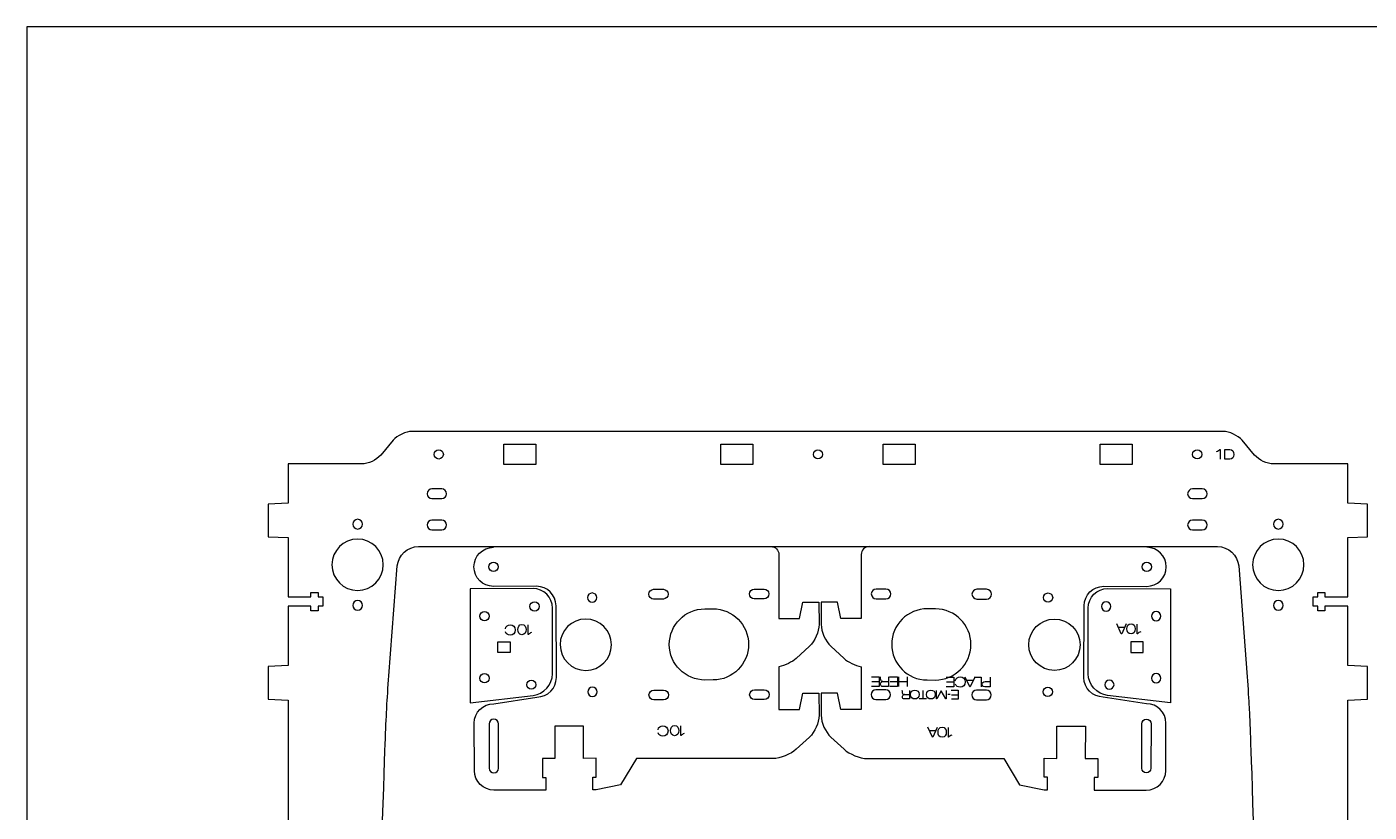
# Model space of a CAD drawing. Header units: millimetres. Extents: x -1219 to 0, y -610 to 0.
# Drawn here: x -1219.2 to -804.6, y -242.5 to 0 of the extents above; entities that cross this region are included whole.
import ezdxf

# ---------------------------------------------------------------- set-up
doc = ezdxf.new("R2010")
doc.units = ezdxf.units.MM

msp = doc.modelspace()

# ---------------------------------------------------------------- linework, layer by layer
for p, q in [((0, 0), (-1219.2, 0)), ((-1219.2, 0), (-1219.2, -609.6))]:
    msp.add_line(p, q)
at = {"color": 1}
for points in [[(-1106.03, -127.64), (-1109.9, -132.25)], [(-849.65, -124.93), (-1100.2, -124.93)], [(-839.94, -132.25), (-843.82, -127.64)], [(-1071.83, -128.88), (-1061.95, -128.88), (-1061.95, -135.1), (-1071.83, -135.1), (-1071.83, -128.88)], [(-1004.85, -128.88), (-994.97, -128.88), (-994.97, -135.1), (-1004.85, -135.1), (-1004.85, -128.88), (-1004.85, -128.88)], [(-954.69, -128.88), (-944.8, -128.88), (-944.8, -135.1), (-954.69, -135.1), (-954.69, -128.88), (-954.69, -128.88)], [(-887.7, -128.88), (-877.82, -128.88), (-877.82, -135.1), (-887.7, -135.1), (-887.7, -128.88)], [(-1115.74, -134.96), (-1138.51, -134.96), (-1138.51, -147.1), (-1144.62, -147.35), (-1144.62, -157.42), (-1138.51, -157.67), (-1138.51, -176.03), (-1131.47, -176.03), (-1131.47, -174.63), (-1129.26, -174.63), (-1129.26, -176.03), (-1127.81, -176.03), (-1127.81, -178.91), (-1129.26, -178.91), (-1129.26, -180.31), (-1131.47, -180.31), (-1131.47, -178.91), (-1138.51, -178.91), (-1138.51, -197.23), (-1144.62, -197.48), (-1144.62, -207.59), (-1138.51, -207.85), (-1138.51, -281.7)], [(-811.18, -281.7), (-811.18, -207.85), (-805.07, -207.59), (-805.07, -197.48), (-811.18, -197.23), (-811.18, -178.91), (-818.22, -178.91), (-818.22, -180.31), (-820.43, -180.31), (-820.43, -178.91), (-821.87, -178.91), (-821.87, -176.03), (-820.43, -176.03), (-820.43, -174.63), (-818.22, -174.63), (-818.22, -176.03), (-811.18, -176.03), (-811.18, -157.67), (-805.07, -157.42), (-805.07, -147.35), (-811.18, -147.1), (-811.18, -134.96), (-834.11, -134.96)], [(-1091.06, -142.66), (-1094.07, -142.66)], [(-856.12, -142.66), (-859.13, -142.66)], [(-1094.07, -145.67), (-1091.06, -145.67), (-1091.06, -145.67)], [(-859.13, -145.67), (-856.12, -145.67), (-856.12, -145.67)], [(-1091.06, -152.29), (-1094.07, -152.29)], [(-856.12, -152.29), (-859.13, -152.29)], [(-1094.07, -155.3), (-1091.06, -155.3), (-1091.06, -155.3)], [(-859.13, -155.3), (-856.12, -155.3), (-856.12, -155.3)], [(-1098.23, -160.46), (-851.41, -160.46)], [(-986.88, -162.93), (-986.88, -182.7), (-980.53, -182.7), (-979.54, -177.66), (-974.52, -177.65), (-974.5, -184.51)], [(-961.45, -162.93), (-961.45, -182.7), (-967.8, -182.7), (-968.79, -177.66), (-973.81, -177.65), (-973.82, -184.51)], [(-1107.36, -200.38), (-1104.78, -166.46)], [(-844.86, -166.46), (-842.26, -200.69)], [(-1062.84, -173.42), (-1082.28, -173.47), (-1082.28, -208.7), (-1062.81, -206.45)], [(-1061.78, -172.73), (-1075.05, -172.75)], [(-1025.61, -173.66), (-1022.59, -173.66), (-1022.59, -173.66)], [(-994.51, -173.58), (-991.49, -173.57), (-991.49, -173.57)], [(-953.82, -173.58), (-956.84, -173.57), (-956.84, -173.57)], [(-922.72, -173.66), (-925.74, -173.65), (-925.74, -173.65)], [(-886.55, -172.73), (-873.28, -172.75)], [(-885.33, -173.42), (-865.9, -173.47), (-865.9, -208.7), (-885.36, -206.45)], [(-1022.58, -176.67), (-1025.6, -176.67)], [(-991.48, -176.58), (-994.5, -176.59)], [(-956.84, -176.58), (-953.83, -176.59)], [(-925.75, -176.66), (-922.73, -176.67)], [(-1056.84, -199.73), (-1056.84, -179.45), (-1056.84, -179.45)], [(-1055.64, -200.9), (-1055.74, -178.73)], [(-1009.79, -179.69), (-1007.28, -179.68), (-1007.28, -179.68)], [(-938.54, -179.69), (-941.05, -179.68), (-941.05, -179.68)], [(-892.69, -200.9), (-892.59, -178.73)], [(-891.34, -199.73), (-891.34, -179.45), (-891.34, -179.45)], [(-1073.76, -190.61), (-1073.76, -189.89), (-1069.95, -189.89), (-1069.95, -193.2), (-1073.76, -193.2), (-1073.76, -190.61), (-1073.76, -190.61)], [(-874.41, -190.61), (-874.41, -189.89), (-878.22, -189.89), (-878.22, -193.2), (-874.41, -193.2), (-874.41, -190.61), (-874.41, -190.61)], [(-977.45, -191.24), (-981.55, -195.01)], [(-970.88, -191.24), (-966.78, -195.01)], [(-986.88, -197.62), (-986.88, -197.61), (-986.88, -210.73), (-980.53, -210.73), (-979.54, -205.7), (-974.52, -205.68), (-974.5, -212.55)], [(-961.45, -197.62), (-961.45, -197.61), (-961.45, -210.73), (-967.8, -210.73), (-968.79, -205.7), (-973.81, -205.68), (-973.82, -212.55)], [(-1007.22, -201.65), (-1009.73, -201.66)], [(-941.11, -201.65), (-938.6, -201.66)], [(-1074.99, -208.97), (-1061.64, -206.93)], [(-1025.52, -204.76), (-1022.51, -204.76), (-1022.51, -204.76)], [(-994.43, -204.68), (-991.41, -204.67), (-991.41, -204.67)], [(-953.9, -204.68), (-956.92, -204.67), (-956.92, -204.67)], [(-922.8, -204.76), (-925.82, -204.75), (-925.82, -204.75)], [(-873.34, -208.97), (-886.69, -206.93)], [(-1022.5, -207.77), (-1025.52, -207.77)], [(-991.4, -207.68), (-994.42, -207.69)], [(-956.93, -207.68), (-953.91, -207.69)], [(-925.83, -207.76), (-922.81, -207.77)], [(-1080.95, -229.67), (-1080.99, -215.01)], [(-1076.39, -215.2), (-1076.36, -228.91), (-1076.36, -228.91)], [(-1073.5, -228.9), (-1073.54, -215.19)], [(-874.83, -228.9), (-874.79, -215.19)], [(-871.93, -215.2), (-871.97, -228.9), (-871.97, -228.9)], [(-867.37, -229.67), (-867.33, -215.01)], [(-988.71, -225.91), (-1030.87, -225.91), (-1035.8, -234.06), (-1043.36, -235.59), (-1044.41, -235.59), (-1044.42, -231.71), (-1043.39, -231.71), (-1043.39, -225.84), (-1043.39, -225.84), (-1047.25, -225.85), (-1047.27, -215.87), (-1049.35, -215.88), (-1049.35, -215.88), (-1054.02, -215.89), (-1054.02, -215.89), (-1056.1, -215.89), (-1056.08, -225.88), (-1059.92, -225.89), (-1059.92, -225.89), (-1059.92, -231.75), (-1058.87, -231.75), (-1058.86, -235.63), (-1074.92, -235.67)], [(-977.45, -219.28), (-981.55, -223.05)], [(-970.88, -219.28), (-966.78, -223.05)], [(-959.61, -225.91), (-917.46, -225.91), (-912.53, -234.06), (-904.97, -235.59), (-903.92, -235.59), (-903.9, -231.71), (-904.94, -231.71), (-904.94, -225.84), (-904.94, -225.84), (-901.07, -225.85), (-901.05, -215.87), (-898.98, -215.88), (-898.98, -215.88), (-894.3, -215.89), (-894.3, -215.89), (-892.23, -215.89), (-892.25, -225.88), (-888.41, -225.89), (-888.41, -225.89), (-888.41, -231.75), (-889.46, -231.75), (-889.47, -235.63), (-873.41, -235.67)]]:
    msp.add_lwpolyline(points, dxfattribs=at)
at = {"color": 5}
for points in [[(-850.74, -130.5), (-850.63, -130.5), (-850.63, -133.49)], [(-849.12, -130.48), (-847.65, -130.48)], [(-847.65, -133.51), (-849.12, -133.51), (-849.12, -130.48), (-849.12, -130.48)], [(-1064.22, -187.6), (-1064.33, -187.6), (-1064.33, -184.61)], [(-879.61, -184.35), (-881.01, -187.38), (-881.12, -187.38), (-882.5, -184.35)], [(-882.05, -185.35), (-880.07, -185.35)], [(-876.07, -187.36), (-876.18, -187.36), (-876.18, -184.37)], [(-958.29, -200.65), (-955.9, -200.65), (-955.9, -203.68), (-958.26, -203.68)], [(-955.9, -202.27), (-958.17, -202.27)], [(-954.78, -202.13), (-954.78, -202.12), (-953, -202.11)], [(-953, -200.65), (-953, -203.68), (-954.67, -203.68)], [(-952.7, -200.65), (-950.31, -200.65), (-950.31, -203.68), (-952.67, -203.68)], [(-950.31, -202.27), (-952.57, -202.27)], [(-949.87, -203.68), (-949.87, -200.65)], [(-947.28, -202.27), (-949.87, -202.27)], [(-947.28, -200.65), (-947.28, -203.68)], [(-935.26, -200.75), (-932.87, -200.75), (-932.87, -203.78), (-935.23, -203.78)], [(-932.87, -202.37), (-935.13, -202.37)], [(-926.41, -200.75), (-927.8, -203.78), (-927.91, -203.78), (-929.31, -200.75)], [(-928.85, -201.75), (-926.86, -201.75)], [(-926.56, -200.75), (-924.43, -200.75), (-924.43, -203.78)], [(-921.66, -200.75), (-921.66, -203.78), (-923.29, -203.78)], [(-923.17, -202.13), (-921.66, -202.13)], [(-948.13, -206.18), (-948.13, -206.17), (-946.59, -206.17)], [(-946.59, -204.9), (-946.59, -207.52), (-948.03, -207.52)], [(-942.44, -204.9), (-942.44, -207.52)], [(-935.26, -204.9), (-935.26, -207.52), (-935.38, -207.52), (-936.76, -204.97), (-936.76, -204.97), (-938.14, -207.52), (-938.26, -207.52), (-938.26, -204.9)], [(-934.02, -206.15), (-934.72, -206.15)], [(-933.64, -204.84), (-931.48, -204.84), (-931.48, -207.58), (-933.62, -207.58)], [(-931.48, -206.3), (-933.53, -206.3)], [(-941.3, -207.52), (-943.57, -207.52)], [(-1017.05, -218.78), (-1017.16, -218.78), (-1017.16, -215.8)], [(-937.96, -216.28), (-939.36, -219.31), (-939.47, -219.31), (-940.86, -216.27)], [(-940.4, -217.28), (-938.42, -217.28)], [(-934.42, -219.29), (-934.53, -219.29), (-934.53, -216.3)]]:
    msp.add_lwpolyline(points, dxfattribs=at)
at = {"color": 1}
for points in [[(-1100.2, -124.93), (-1102.15, -124.93), (-1104.77, -126.15), (-1106.03, -127.64)], [(-843.82, -127.64), (-845.08, -126.15), (-847.7, -124.93), (-849.65, -124.93)], [(-1109.9, -132.25), (-1111.16, -133.74), (-1113.78, -134.96), (-1115.74, -134.96)], [(-1093.4, -132), (-1093.4, -131.21), (-1092.76, -130.57), (-1091.97, -130.57)], [(-1091.97, -133.43), (-1092.76, -133.43), (-1093.4, -132.79), (-1093.4, -132)], [(-1091.97, -130.57), (-1091.18, -130.57), (-1090.54, -131.21), (-1090.54, -132)], [(-1090.54, -132), (-1090.54, -132.79), (-1091.18, -133.43), (-1091.97, -133.43)], [(-976.25, -131.99), (-976.25, -131.2), (-975.61, -130.56), (-974.83, -130.56)], [(-974.83, -133.42), (-975.61, -133.42), (-976.25, -132.78), (-976.25, -131.99)], [(-974.83, -130.56), (-974.04, -130.56), (-973.4, -131.2), (-973.4, -131.99)], [(-973.4, -131.99), (-973.4, -132.78), (-974.04, -133.42), (-974.83, -133.42)], [(-859.11, -131.99), (-859.11, -131.2), (-858.47, -130.56), (-857.68, -130.56)], [(-857.68, -133.42), (-858.47, -133.42), (-859.11, -132.78), (-859.11, -131.99)], [(-857.68, -130.56), (-856.89, -130.56), (-856.25, -131.2), (-856.25, -131.99)], [(-856.25, -131.99), (-856.25, -132.78), (-856.89, -133.42), (-857.68, -133.42)], [(-834.11, -134.96), (-836.07, -134.96), (-838.69, -133.74), (-839.94, -132.25)], [(-1094.07, -142.66), (-1094.9, -142.66), (-1095.57, -143.34), (-1095.57, -144.17)], [(-1095.57, -144.17), (-1095.57, -145), (-1094.9, -145.67), (-1094.07, -145.67)], [(-1089.55, -144.17), (-1089.55, -143.34), (-1090.22, -142.66), (-1091.06, -142.66)], [(-1091.06, -145.67), (-1090.22, -145.67), (-1089.55, -145), (-1089.55, -144.17)], [(-859.13, -142.66), (-859.96, -142.66), (-860.64, -143.34), (-860.64, -144.17)], [(-860.64, -144.17), (-860.64, -145), (-859.96, -145.67), (-859.13, -145.67)], [(-854.62, -144.17), (-854.62, -143.34), (-855.29, -142.66), (-856.12, -142.66)], [(-856.12, -145.67), (-855.29, -145.67), (-854.62, -145), (-854.62, -144.17)], [(-1117.03, -152.04), (-1117.86, -152.04), (-1118.53, -152.71), (-1118.53, -153.54)], [(-1115.52, -153.54), (-1115.52, -152.71), (-1116.2, -152.04), (-1117.03, -152.04)], [(-1094.07, -152.29), (-1094.9, -152.29), (-1095.57, -152.97), (-1095.57, -153.8)], [(-1089.55, -153.8), (-1089.55, -152.97), (-1090.22, -152.29), (-1091.06, -152.29)], [(-859.13, -152.29), (-859.96, -152.29), (-860.64, -152.97), (-860.64, -153.8)], [(-854.62, -153.8), (-854.62, -152.97), (-855.29, -152.29), (-856.12, -152.29)], [(-832.62, -152.04), (-833.45, -152.04), (-834.13, -152.71), (-834.13, -153.54)], [(-831.12, -153.54), (-831.12, -152.71), (-831.79, -152.04), (-832.62, -152.04)], [(-1118.53, -153.54), (-1118.53, -154.38), (-1117.86, -155.05), (-1117.03, -155.05)], [(-1117.03, -155.05), (-1116.2, -155.05), (-1115.52, -154.38), (-1115.52, -153.54)], [(-1095.57, -153.8), (-1095.57, -154.63), (-1094.9, -155.3), (-1094.07, -155.3)], [(-1091.06, -155.3), (-1090.22, -155.3), (-1089.55, -154.63), (-1089.55, -153.8)], [(-860.64, -153.8), (-860.64, -154.63), (-859.96, -155.3), (-859.13, -155.3)], [(-856.12, -155.3), (-855.29, -155.3), (-854.62, -154.63), (-854.62, -153.8)], [(-834.13, -153.54), (-834.13, -154.38), (-833.45, -155.05), (-832.62, -155.05)], [(-832.62, -155.05), (-831.79, -155.05), (-831.12, -154.38), (-831.12, -153.54)], [(-1117.03, -158.16), (-1121.41, -158.16), (-1124.95, -161.71), (-1124.95, -166.08)], [(-1109.1, -166.08), (-1109.1, -161.71), (-1112.65, -158.16), (-1117.03, -158.16)], [(-1104.78, -166.46), (-1104.49, -163.16), (-1101.54, -160.46), (-1098.23, -160.46)], [(-1081.08, -166.74), (-1081.09, -163.42), (-1078.41, -160.7), (-1075.08, -160.69)], [(-989.36, -160.46), (-987.99, -160.46), (-986.88, -161.56), (-986.88, -162.93)], [(-958.97, -160.46), (-960.33, -160.46), (-961.45, -161.56), (-961.45, -162.93)], [(-867.24, -166.74), (-867.24, -163.42), (-869.92, -160.7), (-873.25, -160.69)], [(-851.41, -160.46), (-848.1, -160.46), (-845.15, -163.16), (-844.86, -166.46)], [(-832.62, -158.16), (-837, -158.16), (-840.55, -161.71), (-840.55, -166.08)], [(-824.7, -166.08), (-824.7, -161.71), (-828.24, -158.16), (-832.62, -158.16)], [(-1076.48, -166.71), (-1076.48, -165.92), (-1075.84, -165.28), (-1075.05, -165.28)], [(-1075.05, -165.28), (-1074.27, -165.28), (-1073.63, -165.92), (-1073.63, -166.71)], [(-874.7, -166.71), (-874.7, -165.92), (-874.06, -165.28), (-873.27, -165.28)], [(-873.27, -165.28), (-872.48, -165.28), (-871.84, -165.92), (-871.84, -166.71)], [(-1124.95, -166.08), (-1124.95, -170.46), (-1121.41, -174.01), (-1117.03, -174.01)], [(-1117.03, -174.01), (-1112.65, -174.01), (-1109.1, -170.46), (-1109.1, -166.08)], [(-1075.05, -172.75), (-1078.37, -172.76), (-1081.08, -170.07), (-1081.08, -166.74)], [(-1075.05, -168.14), (-1075.84, -168.14), (-1076.48, -167.5), (-1076.48, -166.71)], [(-1073.63, -166.71), (-1073.63, -167.5), (-1074.27, -168.14), (-1075.05, -168.14)], [(-873.27, -168.14), (-874.06, -168.14), (-874.7, -167.5), (-874.7, -166.71)], [(-873.28, -172.75), (-869.96, -172.76), (-867.25, -170.07), (-867.24, -166.74)], [(-871.84, -166.71), (-871.84, -167.5), (-872.48, -168.14), (-873.27, -168.14)], [(-840.55, -166.08), (-840.55, -170.46), (-837, -174.01), (-832.62, -174.01)], [(-832.62, -174.01), (-828.24, -174.01), (-824.7, -170.46), (-824.7, -166.08)], [(-1056.84, -179.45), (-1056.83, -176.12), (-1059.52, -173.42), (-1062.84, -173.42)], [(-1055.74, -178.73), (-1055.75, -175.41), (-1058.45, -172.72), (-1061.78, -172.73)], [(-1027.11, -175.17), (-1027.11, -174.34), (-1026.44, -173.67), (-1025.61, -173.66)], [(-1022.59, -173.66), (-1021.76, -173.65), (-1021.08, -174.33), (-1021.08, -175.16)], [(-996.01, -175.09), (-996.01, -174.26), (-995.34, -173.58), (-994.51, -173.58)], [(-991.49, -173.57), (-990.66, -173.57), (-989.98, -174.24), (-989.98, -175.07)], [(-956.84, -173.57), (-957.67, -173.57), (-958.34, -174.24), (-958.35, -175.07)], [(-952.32, -175.09), (-952.31, -174.26), (-952.99, -173.58), (-953.82, -173.58)], [(-925.74, -173.65), (-926.57, -173.65), (-927.24, -174.33), (-927.25, -175.16)], [(-921.22, -175.17), (-921.22, -174.34), (-921.89, -173.67), (-922.72, -173.66)], [(-892.59, -178.73), (-892.58, -175.41), (-889.88, -172.72), (-886.55, -172.73)], [(-891.34, -179.45), (-891.34, -176.12), (-888.65, -173.42), (-885.33, -173.42)], [(-1117.03, -177.12), (-1117.86, -177.12), (-1118.53, -177.79), (-1118.53, -178.62)], [(-1115.52, -178.62), (-1115.52, -177.79), (-1116.2, -177.12), (-1117.03, -177.12)], [(-1063.79, -178.94), (-1063.79, -178.15), (-1063.15, -177.51), (-1062.36, -177.51)], [(-1062.36, -177.51), (-1061.57, -177.51), (-1060.93, -178.15), (-1060.93, -178.94)], [(-1044.58, -174.79), (-1045.37, -174.79), (-1046.01, -175.43), (-1046, -176.22)], [(-1046, -176.22), (-1046, -177.01), (-1045.36, -177.65), (-1044.57, -177.65)], [(-1043.14, -176.21), (-1043.15, -175.43), (-1043.79, -174.79), (-1044.58, -174.79)], [(-1044.57, -177.65), (-1043.78, -177.64), (-1043.14, -177), (-1043.14, -176.21)], [(-1025.6, -176.67), (-1026.43, -176.68), (-1027.11, -176), (-1027.11, -175.17)], [(-1021.08, -175.16), (-1021.08, -175.99), (-1021.75, -176.66), (-1022.58, -176.67)], [(-994.5, -176.59), (-995.33, -176.59), (-996.01, -175.92), (-996.01, -175.09)], [(-989.98, -175.07), (-989.98, -175.9), (-990.65, -176.58), (-991.48, -176.58)], [(-958.35, -175.07), (-958.35, -175.9), (-957.68, -176.58), (-956.84, -176.58)], [(-953.83, -176.59), (-952.99, -176.59), (-952.32, -175.92), (-952.32, -175.09)], [(-927.25, -175.16), (-927.25, -175.99), (-926.58, -176.66), (-925.75, -176.66)], [(-922.73, -176.67), (-921.9, -176.68), (-921.22, -176), (-921.22, -175.17)], [(-903.76, -177.65), (-904.55, -177.64), (-905.19, -177), (-905.18, -176.21)], [(-905.18, -176.21), (-905.18, -175.42), (-904.54, -174.79), (-903.75, -174.79)], [(-902.32, -176.22), (-902.33, -177.01), (-902.97, -177.65), (-903.76, -177.65)], [(-903.75, -174.79), (-902.96, -174.79), (-902.32, -175.43), (-902.32, -176.22)], [(-885.82, -177.51), (-886.61, -177.51), (-887.25, -178.15), (-887.25, -178.94)], [(-884.39, -178.94), (-884.39, -178.15), (-885.03, -177.51), (-885.82, -177.51)], [(-832.62, -177.12), (-833.45, -177.12), (-834.13, -177.79), (-834.13, -178.62)], [(-831.12, -178.62), (-831.12, -177.79), (-831.79, -177.12), (-832.62, -177.12)], [(-1118.53, -178.62), (-1118.53, -179.46), (-1117.86, -180.13), (-1117.03, -180.13)], [(-1117.03, -180.13), (-1116.2, -180.13), (-1115.52, -179.46), (-1115.52, -178.62)], [(-1079.26, -181.95), (-1079.26, -181.16), (-1078.62, -180.52), (-1077.83, -180.52)], [(-1077.83, -183.38), (-1078.62, -183.38), (-1079.26, -182.74), (-1079.26, -181.95)], [(-1077.83, -180.52), (-1077.04, -180.52), (-1076.4, -181.16), (-1076.4, -181.95)], [(-1076.4, -181.95), (-1076.4, -182.74), (-1077.04, -183.38), (-1077.83, -183.38)], [(-1062.36, -180.37), (-1063.15, -180.37), (-1063.79, -179.73), (-1063.79, -178.94)], [(-1060.93, -178.94), (-1060.93, -179.73), (-1061.57, -180.37), (-1062.36, -180.37)], [(-1020.74, -190.71), (-1020.76, -184.64), (-1015.85, -179.71), (-1009.79, -179.69)], [(-1007.28, -179.68), (-1001.21, -179.67), (-996.28, -184.57), (-996.26, -190.64)], [(-941.05, -179.68), (-947.12, -179.67), (-952.05, -184.57), (-952.06, -190.64)], [(-927.58, -190.71), (-927.57, -184.64), (-932.47, -179.71), (-938.54, -179.69)], [(-887.25, -178.94), (-887.25, -179.73), (-886.61, -180.37), (-885.82, -180.37)], [(-885.82, -180.37), (-885.03, -180.37), (-884.39, -179.73), (-884.39, -178.94)], [(-870.35, -180.52), (-871.13, -180.52), (-871.77, -181.16), (-871.77, -181.95)], [(-871.77, -181.95), (-871.77, -182.74), (-871.13, -183.38), (-870.35, -183.38)], [(-868.92, -181.95), (-868.92, -181.16), (-869.56, -180.52), (-870.35, -180.52)], [(-870.35, -183.38), (-869.56, -183.38), (-868.92, -182.74), (-868.92, -181.95)], [(-834.13, -178.62), (-834.13, -179.46), (-833.45, -180.13), (-832.62, -180.13)], [(-832.62, -180.13), (-831.79, -180.13), (-831.12, -179.46), (-831.12, -178.62)], [(-1046.56, -182.85), (-1050.94, -182.86), (-1054.48, -186.42), (-1054.47, -190.8)], [(-1038.62, -190.76), (-1038.63, -186.38), (-1042.19, -182.84), (-1046.56, -182.85)], [(-974.5, -184.51), (-974.5, -186.72), (-975.82, -189.75), (-977.45, -191.24)], [(-973.82, -184.51), (-973.83, -186.72), (-972.51, -189.75), (-970.88, -191.24)], [(-909.71, -190.76), (-909.7, -186.38), (-906.14, -182.84), (-901.77, -182.85)], [(-901.77, -182.85), (-897.39, -182.86), (-893.85, -186.42), (-893.86, -190.8)], [(-1009.73, -201.66), (-1015.8, -201.68), (-1020.73, -196.77), (-1020.74, -190.71)], [(-996.26, -190.64), (-996.25, -196.71), (-1001.15, -201.64), (-1007.22, -201.65)], [(-952.06, -190.64), (-952.08, -196.71), (-947.18, -201.64), (-941.11, -201.65)], [(-938.6, -201.66), (-932.53, -201.68), (-927.6, -196.77), (-927.58, -190.71)], [(-1054.47, -190.8), (-1054.45, -195.17), (-1050.9, -198.71), (-1046.52, -198.7)], [(-1046.52, -198.7), (-1042.14, -198.69), (-1038.6, -195.13), (-1038.62, -190.76)], [(-901.81, -198.7), (-906.19, -198.69), (-909.72, -195.13), (-909.71, -190.76)], [(-893.86, -190.8), (-893.87, -195.17), (-897.43, -198.71), (-901.81, -198.7)], [(-981.55, -195.01), (-982.76, -196.12), (-985, -197.16), (-986.88, -197.62)], [(-966.78, -195.01), (-965.57, -196.12), (-963.33, -197.16), (-961.45, -197.62)], [(-1108, -209.85), (-1107.9, -207.94), (-1107.61, -203.68), (-1107.36, -200.38)], [(-1079.26, -201.11), (-1079.26, -200.32), (-1078.62, -199.68), (-1077.83, -199.68)], [(-1077.83, -202.54), (-1078.62, -202.54), (-1079.26, -201.9), (-1079.26, -201.11)], [(-1077.83, -199.68), (-1077.04, -199.68), (-1076.4, -200.32), (-1076.4, -201.11)], [(-1076.4, -201.11), (-1076.4, -201.9), (-1077.04, -202.54), (-1077.83, -202.54)], [(-1064.79, -203.12), (-1064.79, -202.33), (-1064.15, -201.69), (-1063.36, -201.69)], [(-1063.36, -204.54), (-1064.15, -204.54), (-1064.79, -203.9), (-1064.79, -203.12)], [(-1063.36, -201.69), (-1062.57, -201.69), (-1061.93, -202.33), (-1061.93, -203.12)], [(-1061.93, -203.12), (-1061.93, -203.9), (-1062.57, -204.54), (-1063.36, -204.54)], [(-1062.81, -206.45), (-1059.53, -206.06), (-1056.84, -203.04), (-1056.84, -199.73)], [(-1061.64, -206.93), (-1058.32, -206.92), (-1055.63, -204.22), (-1055.64, -200.9)], [(-886.69, -206.93), (-890.01, -206.92), (-892.7, -204.22), (-892.69, -200.9)], [(-885.36, -206.45), (-888.65, -206.06), (-891.34, -203.04), (-891.34, -199.73)], [(-884.81, -201.69), (-885.6, -201.69), (-886.24, -202.33), (-886.24, -203.12)], [(-886.24, -203.12), (-886.24, -203.9), (-885.6, -204.54), (-884.81, -204.54)], [(-883.38, -203.12), (-883.38, -202.33), (-884.02, -201.69), (-884.81, -201.69)], [(-884.81, -204.54), (-884.02, -204.54), (-883.38, -203.9), (-883.38, -203.12)], [(-870.35, -199.68), (-871.13, -199.68), (-871.77, -200.32), (-871.77, -201.11)], [(-871.77, -201.11), (-871.77, -201.9), (-871.13, -202.54), (-870.35, -202.54)], [(-868.92, -201.11), (-868.92, -200.32), (-869.56, -199.68), (-870.35, -199.68)], [(-870.35, -202.54), (-869.56, -202.54), (-868.92, -201.9), (-868.92, -201.11)], [(-842.26, -200.69), (-842.01, -203.99), (-841.74, -208.18), (-841.65, -210)], [(-1044.5, -203.89), (-1045.29, -203.89), (-1045.93, -204.53), (-1045.92, -205.32)], [(-1045.92, -205.32), (-1045.92, -206.11), (-1045.28, -206.75), (-1044.49, -206.75)], [(-1043.07, -205.31), (-1043.07, -204.52), (-1043.71, -203.89), (-1044.5, -203.89)], [(-1044.49, -206.75), (-1043.7, -206.74), (-1043.06, -206.1), (-1043.07, -205.31)], [(-1027.03, -206.27), (-1027.03, -205.44), (-1026.36, -204.77), (-1025.52, -204.76)], [(-1025.52, -207.77), (-1026.35, -207.78), (-1027.02, -207.1), (-1027.03, -206.27)], [(-1022.51, -204.76), (-1021.67, -204.75), (-1021, -205.43), (-1021, -206.26)], [(-1021, -206.26), (-1020.99, -207.09), (-1021.67, -207.76), (-1022.5, -207.77)], [(-995.93, -206.19), (-995.93, -205.36), (-995.26, -204.68), (-994.43, -204.68)], [(-994.42, -207.69), (-995.25, -207.69), (-995.92, -207.02), (-995.93, -206.19)], [(-991.41, -204.67), (-990.58, -204.67), (-989.9, -205.34), (-989.9, -206.17)], [(-989.9, -206.17), (-989.9, -207), (-990.57, -207.68), (-991.4, -207.68)], [(-956.92, -204.67), (-957.75, -204.67), (-958.43, -205.34), (-958.43, -206.17)], [(-958.43, -206.17), (-958.43, -207), (-957.76, -207.68), (-956.93, -207.68)], [(-953.91, -207.69), (-953.08, -207.69), (-952.4, -207.02), (-952.4, -206.19)], [(-952.4, -206.19), (-952.4, -205.36), (-953.07, -204.68), (-953.9, -204.68)], [(-925.82, -204.75), (-926.65, -204.75), (-927.33, -205.42), (-927.33, -206.26)], [(-927.33, -206.26), (-927.33, -207.09), (-926.66, -207.76), (-925.83, -207.76)], [(-922.81, -207.77), (-921.98, -207.78), (-921.3, -207.1), (-921.3, -206.27)], [(-921.3, -206.27), (-921.3, -205.44), (-921.97, -204.77), (-922.8, -204.76)], [(-905.26, -205.31), (-905.26, -204.52), (-904.62, -203.88), (-903.83, -203.89)], [(-903.84, -206.75), (-904.63, -206.74), (-905.26, -206.1), (-905.26, -205.31)], [(-902.4, -205.32), (-902.41, -206.11), (-903.05, -206.75), (-903.84, -206.75)], [(-903.83, -203.89), (-903.04, -203.89), (-902.4, -204.53), (-902.4, -205.32)], [(-1108.42, -219.33), (-1108.3, -216.02), (-1108.11, -211.75), (-1108, -209.85)], [(-1080.99, -215.01), (-1081, -211.68), (-1078.32, -208.98), (-1074.99, -208.97)], [(-867.33, -215.01), (-867.33, -211.68), (-870.01, -208.98), (-873.34, -208.97)], [(-841.65, -210), (-841.56, -211.82), (-841.39, -216.02), (-841.26, -219.33)], [(-1074.97, -213.76), (-1075.76, -213.77), (-1076.4, -214.41), (-1076.39, -215.2)], [(-1073.54, -215.19), (-1073.54, -214.4), (-1074.18, -213.76), (-1074.97, -213.76)], [(-974.5, -212.55), (-974.5, -214.76), (-975.82, -217.78), (-977.45, -219.28)], [(-973.82, -212.55), (-973.83, -214.76), (-972.51, -217.78), (-970.88, -219.28)], [(-874.79, -215.19), (-874.79, -214.4), (-874.15, -213.76), (-873.36, -213.76)], [(-873.36, -213.76), (-872.57, -213.77), (-871.93, -214.41), (-871.93, -215.2)], [(-1110.16, -289.3), (-1110.16, -264.67), (-1108.42, -219.33), (-1108.42, -219.33)], [(-841.26, -219.33), (-841.26, -219.33), (-839.52, -264.67), (-839.53, -289.3)], [(-981.55, -223.05), (-983.17, -224.54), (-986.51, -225.9), (-988.71, -225.91)], [(-966.78, -223.05), (-965.16, -224.54), (-961.82, -225.9), (-959.61, -225.91)], [(-1074.92, -235.67), (-1078.24, -235.68), (-1080.94, -232.99), (-1080.95, -229.67)], [(-1076.36, -228.91), (-1076.35, -229.69), (-1075.71, -230.33), (-1074.92, -230.33)], [(-1074.92, -230.33), (-1074.13, -230.33), (-1073.5, -229.69), (-1073.5, -228.9)], [(-873.4, -230.33), (-874.19, -230.33), (-874.83, -229.69), (-874.83, -228.9)], [(-873.41, -235.67), (-870.09, -235.68), (-867.38, -232.99), (-867.37, -229.67)], [(-871.97, -228.9), (-871.97, -229.69), (-872.61, -230.33), (-873.4, -230.33)]]:
    msp.add_open_spline(points, degree=3, dxfattribs=at)
at = {"color": 5}
for points in [[(-851.68, -131.06), (-851.22, -130.95), (-850.92, -130.71), (-850.74, -130.5)], [(-847.65, -130.48), (-846.81, -130.48), (-846.38, -131.09), (-846.38, -131.99)], [(-846.38, -131.99), (-846.38, -132.9), (-846.81, -133.51), (-847.65, -133.51)], [(-1071.39, -185.83), (-1071.31, -185.02), (-1070.58, -184.61), (-1069.88, -184.61)], [(-1069.88, -184.61), (-1069.01, -184.61), (-1068.31, -185.2), (-1068.31, -186.2)], [(-1068.31, -186.2), (-1068.31, -187.2), (-1069.01, -187.78), (-1069.88, -187.78)], [(-1067.55, -186.11), (-1067.55, -185.27), (-1067.21, -184.55), (-1066.28, -184.55)], [(-1066.28, -187.67), (-1067.21, -187.67), (-1067.55, -186.95), (-1067.55, -186.11)], [(-1066.28, -184.55), (-1065.34, -184.55), (-1065.01, -185.27), (-1065.01, -186.11)], [(-1065.01, -186.11), (-1065.01, -186.95), (-1065.34, -187.67), (-1066.28, -187.67)], [(-879.39, -185.86), (-879.39, -185.02), (-879.06, -184.3), (-878.12, -184.3)], [(-878.12, -187.42), (-879.06, -187.42), (-879.39, -186.7), (-879.39, -185.86)], [(-878.12, -184.3), (-877.19, -184.3), (-876.85, -185.02), (-876.85, -185.86)], [(-876.85, -185.86), (-876.85, -186.7), (-877.19, -187.42), (-878.12, -187.42)], [(-1069.88, -187.78), (-1070.59, -187.78), (-1071.16, -187.49), (-1071.32, -186.83)], [(-1063.28, -187.04), (-1063.74, -187.15), (-1064.04, -187.39), (-1064.22, -187.6)], [(-875.12, -186.79), (-875.58, -186.91), (-875.89, -187.15), (-876.07, -187.36)], [(-955.45, -201.48), (-955.45, -201.37), (-955.46, -200.77), (-955.52, -200.65)], [(-955.5, -202.85), (-955.5, -202.56), (-955.31, -202.16), (-954.78, -202.13)], [(-954.67, -203.68), (-955.27, -203.68), (-955.5, -203.39), (-955.5, -202.85)], [(-954.78, -202.12), (-955.24, -202.12), (-955.45, -201.9), (-955.45, -201.48)], [(-932.4, -201.9), (-932.31, -201.09), (-931.58, -200.68), (-930.88, -200.68)], [(-930.88, -203.85), (-931.6, -203.85), (-932.17, -203.55), (-932.33, -202.9)], [(-930.88, -200.68), (-930.01, -200.68), (-929.31, -201.26), (-929.31, -202.26)], [(-929.31, -202.26), (-929.31, -203.26), (-930.01, -203.85), (-930.88, -203.85)], [(-924.13, -202.95), (-924.13, -202.54), (-923.92, -202.13), (-923.17, -202.13)], [(-923.29, -203.78), (-923.93, -203.78), (-924.13, -203.4), (-924.13, -202.95)], [(-948.71, -205.62), (-948.71, -205.52), (-948.72, -205), (-948.77, -204.9)], [(-948.76, -206.81), (-948.76, -206.56), (-948.59, -206.21), (-948.13, -206.18)], [(-948.03, -207.52), (-948.56, -207.52), (-948.76, -207.27), (-948.76, -206.81)], [(-948.13, -206.17), (-948.53, -206.17), (-948.71, -205.98), (-948.71, -205.62)], [(-946.25, -206.15), (-946.25, -205.28), (-945.64, -204.78), (-944.89, -204.78)], [(-944.89, -207.52), (-945.64, -207.52), (-946.25, -207.02), (-946.25, -206.15)], [(-944.89, -204.78), (-944.14, -204.78), (-943.53, -205.28), (-943.53, -206.15)], [(-943.53, -206.15), (-943.53, -207.02), (-944.14, -207.52), (-944.89, -207.52)], [(-941.3, -206.15), (-941.3, -205.28), (-940.69, -204.78), (-939.94, -204.78)], [(-939.94, -207.52), (-940.69, -207.52), (-941.3, -207.02), (-941.3, -206.15)], [(-939.94, -204.78), (-939.19, -204.78), (-938.58, -205.28), (-938.58, -206.15)], [(-938.58, -206.15), (-938.58, -207.02), (-939.19, -207.52), (-939.94, -207.52)], [(-1024.23, -217.01), (-1024.14, -216.2), (-1023.41, -215.79), (-1022.71, -215.79)], [(-1022.71, -218.96), (-1023.42, -218.96), (-1023.99, -218.67), (-1024.15, -218.01)], [(-1022.71, -215.79), (-1021.84, -215.79), (-1021.14, -216.38), (-1021.14, -217.38)], [(-1021.14, -217.38), (-1021.14, -218.38), (-1021.84, -218.96), (-1022.71, -218.96)], [(-1020.38, -217.29), (-1020.38, -216.45), (-1020.04, -215.73), (-1019.11, -215.73)], [(-1019.11, -218.85), (-1020.04, -218.85), (-1020.38, -218.13), (-1020.38, -217.29)], [(-1019.11, -215.73), (-1018.18, -215.73), (-1017.84, -216.45), (-1017.84, -217.29)], [(-1017.84, -217.29), (-1017.84, -218.13), (-1018.18, -218.85), (-1019.11, -218.85)], [(-1016.11, -218.22), (-1016.57, -218.33), (-1016.88, -218.58), (-1017.05, -218.78)], [(-937.74, -217.79), (-937.74, -216.95), (-937.41, -216.23), (-936.47, -216.23)], [(-936.47, -219.35), (-937.41, -219.35), (-937.74, -218.63), (-937.74, -217.79)], [(-936.47, -216.23), (-935.54, -216.23), (-935.2, -216.95), (-935.2, -217.79)], [(-935.2, -217.79), (-935.2, -218.63), (-935.54, -219.35), (-936.47, -219.35)], [(-933.47, -218.72), (-933.93, -218.84), (-934.24, -219.08), (-934.42, -219.29)]]:
    msp.add_open_spline(points, degree=3, dxfattribs=at)

doc.saveas('drawing.dxf')
